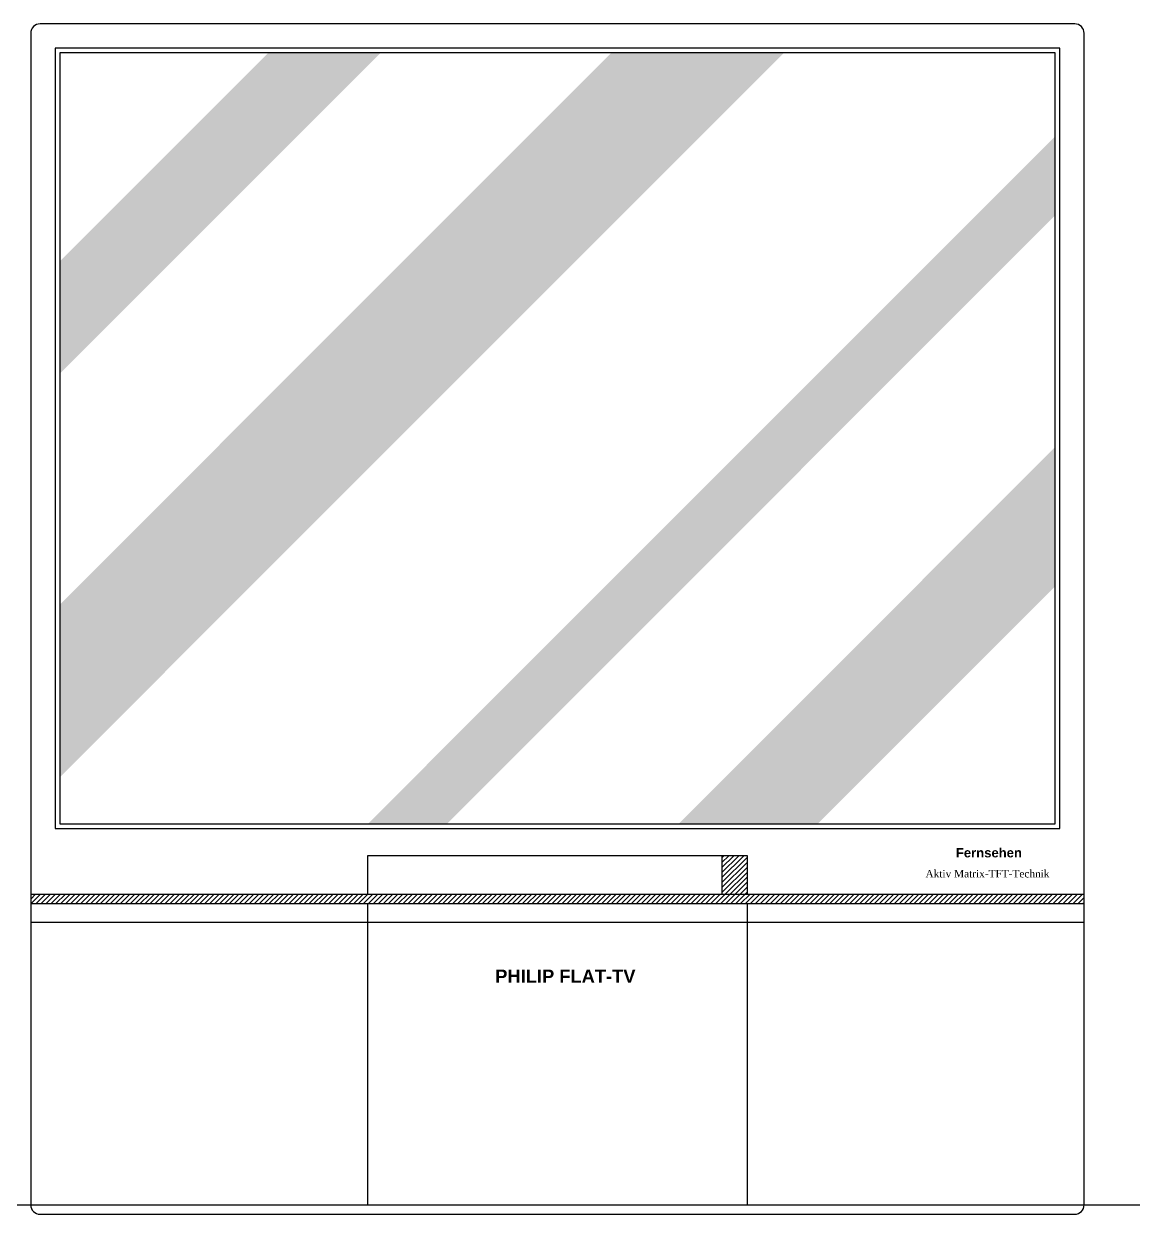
# Model space of a CAD drawing. Header units: inches. Extents: x 11.8 to 54.3, y 10.8 to 35.6.
# Drawn here: x 22.261 to 23.447, y 26.488 to 27.76 of the extents above; entities that cross this region are included whole.
import ezdxf
from ezdxf.enums import TextEntityAlignment as Align

# ---------------------------------------------------------------- set-up
doc = ezdxf.new("R2010")
doc.units = ezdxf.units.IN
doc.header["$MEASUREMENT"] = 0
for name, color, linetype in [('02', 2, 'Continuous'), ('1', 1, 'Continuous'), ('8', 8, 'Continuous')]:
    doc.layers.add(name, color=color, linetype=linetype)
doc.styles.add('HT2', font='swisseb.ttf')
doc.styles.add('STYLE5', font='dutchi.ttf')
pattern_1 = [(45, (-34.955604, 31.7559084), (-0.00265165043, 0.00265165043), [])]

msp = doc.modelspace()

# ---------------------------------------------------------------- hatches: boundary and pattern name
at = {"layer": '8'}
h = msp.add_hatch(dxfattribs=at)
h.set_pattern_fill('AR-SAND,_O', color=256, scale=0.008)
h.set_pattern_definition([(37.5, (-34.955604, 31.755908), (-0.0005039469, 0.0154145902), [0, -0.01216, 0, -0.0136, 0, -0.013]), (7.5, (-34.955604, 31.755908), (0.014158214, 0.0225771685), [0, -0.00656, 0, -0.01096, 0, -0.0042]), (327.5, (-34.965444, 31.755908), (0.024913135, 4.52724e-05), [0, -0.004, 0, -0.0144, 0, -0.0188]), (317.5, (-34.965444, 31.755908), (0.024049013, 0.0070214045), [0, -0.002, 0, -0.00944, 0, -0.0108])])
h.paths.add_polyline_path([(22.6424, 27.7293), (22.5224, 27.7293), (22.2993, 27.5063), (22.2993, 27.3863)])
h.paths.add_polyline_path([(23.0735, 27.7293), (22.889, 27.7293), (22.2993, 27.1397), (22.2993, 26.9552)])
h.paths.add_polyline_path([(23.3633, 27.5556), (23.3633, 27.6402), (22.6285, 26.9053), (22.7131, 26.9053)])
h.paths.add_polyline_path([(23.3633, 27.1593), (23.3633, 27.308), (22.9607, 26.9053), (23.1094, 26.9053)], flags=17)
h = msp.add_hatch(dxfattribs=at)
h.set_pattern_fill('ANSI31,_O', color=256, scale=0.03)
h.set_pattern_definition(pattern_1)
h.paths.add_polyline_path([(23.0343, 26.8713), (23.0072, 26.8713), (23.0072, 26.8303), (23.0343, 26.8303)])
h = msp.add_hatch(dxfattribs=at)
h.set_pattern_fill('ANSI31,_O', color=256, scale=0.03)
h.set_pattern_definition(pattern_1)
h.paths.add_polyline_path([(23.3943, 26.8203), (23.3943, 26.8303), (22.2683, 26.8303), (22.2683, 26.8203)])

# ---------------------------------------------------------------- linework, layer by layer
at = {"layer": '02'}
for p, q in [((23.0072, 26.8713), (23.0072, 26.8303)), ((22.2683, 26.8303), (23.3943, 26.8303)), ((22.2683, 26.8203), (23.3943, 26.8203)), ((22.2683, 26.8003), (23.3943, 26.8003)), ((22.2683, 26.4983), (23.3943, 26.4983))]:
    msp.add_line(p, q, dxfattribs=at)
msp.add_lwpolyline([(22.2783, 26.4883), (23.3843, 26.4883, 0.414214), (23.3943, 26.4983), (23.3943, 27.7503, 0.414214), (23.3843, 27.7603), (22.2783, 27.7603, 0.414214), (22.2683, 27.7503), (22.2683, 26.4983, 0.414214)], format="xyb", close=True, dxfattribs=at)
for points in [[(23.3683, 26.9003), (23.3683, 27.7343), (22.2943, 27.7343), (22.2943, 26.9003)], [(23.3633, 26.9053), (23.3633, 27.7293), (22.2993, 27.7293), (22.2993, 26.9053)]]:
    msp.add_lwpolyline(points, close=True, dxfattribs=at)
for points in [[(23.0343, 26.8303), (23.0343, 26.8713), (22.6283, 26.8713), (22.6283, 26.8303)], [(22.6283, 26.8203), (22.6283, 26.4983)], [(23.0343, 26.4983), (23.0343, 26.8203)]]:
    msp.add_lwpolyline(points, dxfattribs=at)
at = {"layer": '1'}
msp.add_line((12.1152, 26.4983), (32.4414, 26.4983), dxfattribs=at)

# ---------------------------------------------------------------- texts
at = {"layer": '02'}
for s, height, style, p in [('Fernsehen', 0.01, 'HT2', (23.2925, 26.8696)), ('Aktiv Matrix-TFT-Technik', 0.008, 'STYLE5', (23.291, 26.8482)), ('PHILIP FLAT-TV', 0.014, 'HT2', (22.8398, 26.7357))]:
    msp.add_text(s, height=height, dxfattribs=dict(at, style=style)).set_placement(p, align=Align.CENTER)

doc.saveas('drawing.dxf')
